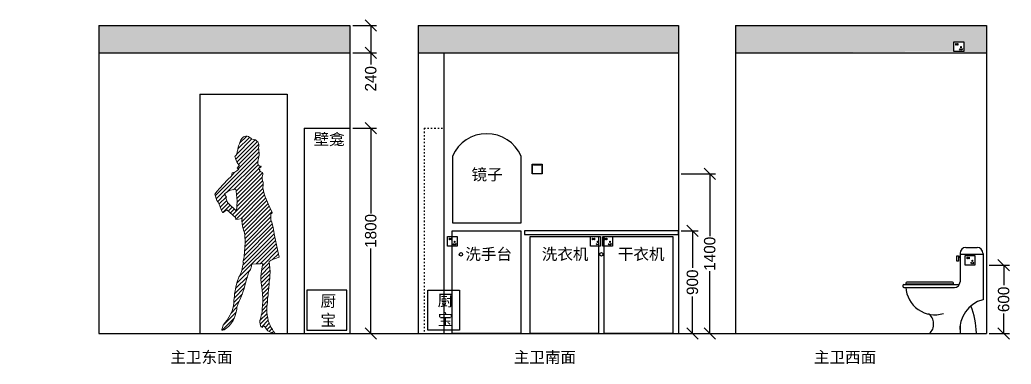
# Model space of a CAD drawing. Header units: millimetres. Extents: x -19825 to 39593, y -31971 to 32026.
# Drawn here: x 16548 to 25239, y -5628 to -2610 of the extents above; entities that cross this region are included whole.
import ezdxf

# ---------------------------------------------------------------- set-up
doc = ezdxf.new("R2010")
doc.units = ezdxf.units.MM
doc.linetypes.add('ACAD_ISO03W100', pattern=[30, 12, -18])
for name, color, linetype in [('blocks', 253, 'Continuous'), ('dim', 7, 'Continuous'), ('lighting', 6, 'Continuous'), ('strong current', 1, 'Continuous'), ('wall', 7, 'Continuous'), ('water supply', 7, 'Continuous')]:
    doc.layers.add(name, color=color, linetype=linetype)
doc.styles.get("Standard").update_dxf_attribs({"font": 'Heiti SC.ttf'})
doc.dimstyles.new('副本 ISO-25', dxfattribs={"dimscale": 40, "dimtxt": 2.5, "dimasz": 2.5, "dimexe": 1.25, "dimexo": 0.625, "dimgap": 0.63, "dimtad": 0, "dimdec": 0, "dimtxsty": 'Standard', "dimblk": 'OBLIQUE', "dimblk1": 'OBLIQUE', "dimblk2": 'OBLIQUE', "dimcen": 2.5, "dimadec": 0, "dimazin": 0, "dimtfac": 1, "dimtdec": 0, "dimtmove": 0, "dimatfit": 3, "dimfxl": 1, "dimarcsym": 0})

# ---------------------------------------------------------------- blocks, each defined once
blk = doc.blocks.new('A$C559E771F')
at = {"lineweight": 0, "ltscale": 3, "transparency": 33554559}
for p, q in [((184.0924555603415, 1527.595774493588), (354.8113977308385, 1698.314716664143)), ((190.8492848272435, 1569.70794281995), (327.1929188333452, 1706.05157682611)), ((195.357508463785, 1503.50548833789), (374.6662265267223, 1682.814206400712)), ((203.9324996736832, 1618.146496725559), (305.6645144547801, 1719.878511506598)), ((207.9259418612346, 1480.718582675879), (386.0534701268189, 1658.84611094126)), ((210.3056184144225, 1645.335053093062), (217.5206184147391, 1662.55205309295)), ((217.5206184147391, 1662.55205309295), (222.2336184144952, 1681.347053093108)), ((219.0393749445211, 1668.608711055713), (281.2141358342487, 1730.783471945382)), ((222.2336184144952, 1681.347053093108), (230.3936184146441, 1696.992053093068)), ((230.3936184146441, 1696.992053093068), (241.0646184142679, 1712.937053092959)), ((241.0646184142679, 1712.937053092959), (253.6166184144095, 1723.227053093113)), ((253.6166184144095, 1723.227053093113), (264.2846184144728, 1727.568053093186)), ((264.2846184144728, 1727.568053093186), (274.3286184147, 1730.343053093093)), ((274.3286184147, 1730.343053093093), (283.4276184143964, 1730.925053093029)), ((283.4276184143964, 1730.925053093029), (297.2336184144952, 1727.724053093028)), ((297.2336184144952, 1727.724053093028), (305.7026184140703, 1719.843053093267)), ((305.7026184140703, 1719.843053093267), (313.5476184142753, 1715.415053093078)), ((313.5476184142753, 1715.415053093078), (323.2736184142996, 1707.843053093325)), ((323.2736184142996, 1707.843053093325), (336.4526184145361, 1701.819053093059)), ((336.4526184145361, 1701.819053093059), (345.5486184144393, 1698.951053092984)), ((345.5486184144393, 1698.951053092984), (351.5096184145658, 1699.554053093219)), ((351.5096184145658, 1699.554053093219), (359.9816184141673, 1696.374053093052)), ((359.9816184141673, 1696.374053093052), (370.3346184142865, 1687.542053093057)), ((370.3346184142865, 1687.542053093057), (377.5496184141375, 1679.66705309329)), ((377.5496184141375, 1679.66705309329), (383.510618414497, 1669.290053092962)), ((383.510618414497, 1669.290053092962), (386.6456184145063, 1656.414053093205)), ((386.6456184145063, 1656.414053093205), (388.2116184146143, 1638.52805309309)), ((5.130209367489441, 1207.212172063504), (388.5435770270415, 1590.625539723027)), ((183.6176184141077, 1559.208053093083), (190.2086184141225, 1567.647053093038)), ((190.2086184141225, 1567.647053093038), (193.0316184142139, 1576.72805309316)), ((193.0316184142139, 1576.72805309316), (197.7446184144355, 1592.07305309319)), ((197.7446184144355, 1592.07305309319), (201.1976184141822, 1602.720053093246)), ((201.1976184141822, 1602.720053093246), (202.1396184144542, 1610.871053093025)), ((202.1396184144542, 1610.871053093025), (206.8496184144169, 1629.984053093096)), ((205.8488688590005, 1443.286170614185), (385.6308736917563, 1623.068175447086)), ((206.8496184144169, 1629.984053093096), (210.3056184144225, 1645.335053093062)), ((388.2116184146143, 1638.52805309309), (385.0736184143462, 1630.074053093063)), ((385.0736184143462, 1630.074053093063), (386.321618414484, 1614.384053093119)), ((388.8236184143462, 1564.818053093011), (385.9976184142288, 1546.326053093042)), ((386.321618414484, 1614.384053093119), (387.887618414592, 1599.324053092947)), ((387.887618414592, 1599.324053092947), (389.1416184143163, 1582.695053093222)), ((389.1416184143163, 1582.695053093222), (388.8236184143462, 1564.818053093011)), ((14.25121694803238, 1180.977840584732), (387.1517919108737, 1553.878415547369)), ((110.7890523015521, 1242.160336878791), (379.9074130982626, 1511.278697675705)), ((165.2174243747722, 1261.233369892725), (382.3454937289934, 1478.361439246975)), ((177.6536184144205, 1554.846053092944), (183.6176184141077, 1559.208053093083)), ((184.5536184143275, 1525.644053093012), (177.6536184144205, 1554.846053092944)), ((193.9616184146143, 1505.838053092972), (184.5536184143275, 1525.644053093012)), ((203.3726184144616, 1490.112053092889), (193.9616184146143, 1505.838053092972)), ((208.7066184147261, 1479.108053093165), (203.3726184144616, 1490.112053092889)), ((217.779996312689, 1475.897465489368), (208.7066184147261, 1479.108053093165)), ((379.7156184143387, 1508.406053093291), (378.4586184141226, 1492.728053092869)), ((378.4586184141226, 1492.728053092869), (381.2816184144467, 1479.540053092962)), ((380.6576184146106, 1522.515053093055), (379.7156184143387, 1508.406053093291)), ((385.9976184142288, 1546.326053093042), (380.6576184146106, 1522.515053093055)), ((381.2816184144467, 1479.540053092962), (390.3776184143499, 1469.463053092855)), ((147.815618414199, 1379.031053093116), (152.8406184143387, 1407.549053093156)), ((149.1464353408664, 1386.583737096225), (175.9284541357774, 1413.36575589102)), ((152.8406184143387, 1407.549053093156), (176.0606184140779, 1413.399053092958)), ((176.0606184140779, 1413.399053092958), (193.6346184147987, 1426.173053092992)), ((187.6739207764622, 1248.33452723507), (384.4759322793689, 1445.136538737977)), ((190.7984646602999, 1216.103732059797), (398.842597764451, 1424.147865163773)), ((193.6346184147987, 1426.173053092992), (211.2086184143554, 1439.577053093031)), ((193.9230085443705, 1183.872936884436), (419.4650915216189, 1409.415019861626)), ((196.1486184145324, 1449.99905309311), (217.779996312689, 1475.897465489368)), ((211.2086184143554, 1439.577053093031), (196.1486184145324, 1449.99905309311)), ((394.4516184143721, 1453.131053093151), (382.8446184145287, 1449.111053093074)), ((382.8446184145287, 1449.111053093074), (385.0376184144989, 1443.768053093255)), ((385.0376184144989, 1443.768053093255), (389.1146184145474, 1439.670053093141)), ((389.1146184145474, 1439.670053093141), (394.4486184141133, 1433.685053092922)), ((390.3776184143499, 1469.463053092855), (399.7886184141972, 1465.653053092916)), ((391.420715442393, 1452.081321900972), (405.9709568419493, 1466.631563300616)), ((394.4486184141133, 1433.685053092922), (394.1336184146348, 1428.354053093033)), ((394.1336184146348, 1428.354053093033), (405.4286184143274, 1418.265053093171)), ((404.1806184144226, 1458.417053092999), (394.4516184143721, 1453.131053093151)), ((399.7886184141972, 1465.653053092916), (403.8686184142716, 1467.516053093335)), ((403.8686184142716, 1467.516053093335), (407.6336184146347, 1465.932053093013)), ((407.6336184146347, 1465.932053093013), (404.1806184144226, 1458.417053092999)), ((405.4286184143274, 1418.265053093171), (418.2926184141543, 1410.678053093113)), ((420.7976184142752, 1394.040053093078), (417.6596184140071, 1373.667053092998)), ((418.2926184141543, 1410.678053093113), (422.6816184141206, 1405.950053092994)), ((422.6816184141206, 1405.950053092994), (420.7976184142752, 1394.040053093078)), ((43.31061841454356, 1272.261053092981), (113.6066184146329, 1348.455053093232)), ((113.6066184146329, 1348.455053093232), (147.815618414199, 1379.031053093116)), ((192.5349333120975, 1076.41884447413), (424.8110756631938, 1308.694986825227)), ((194.0812220005318, 1113.320472221647), (419.637615454616, 1338.876865675789)), ((195.6275106885005, 1150.222099969163), (417.6077460669912, 1372.202335347596)), ((417.6596184140071, 1373.667053092998), (417.0266184145584, 1355.793053093104)), ((417.0266184145584, 1355.793053093104), (418.9046184141188, 1340.730053092848)), ((418.9046184141188, 1340.730053092848), (425.4926184145733, 1324.074053093063)), ((425.4926184145733, 1324.074053093063), (424.5476184142752, 1302.750053092983)), ((-0.0003815856762230001, 1221.969053093082), (21.02661841455847, 1248.528053093265)), ((19.44261841429397, 1166.046053093189), (-0.0003815856762230001, 1221.969053093082)), ((21.02661841455847, 1248.528053093265), (43.31061841454356, 1272.261053092981)), ((26.49973135604523, 1157.871015933342), (90.23255999572572, 1221.60384457311)), ((85.00761841447093, 1224.249053093285), (113.9006184143945, 1244.322053093143)), ((90.99261841457336, 1221.219053092966), (85.00761841447093, 1224.249053093285)), ((91.61961841443554, 1209.93005309315), (90.99261841457336, 1221.219053092966)), ((113.9006184143945, 1244.322053093143), (138.6926184147596, 1255.809053093166)), ((138.6926184147596, 1255.809053093166), (184.961618413683, 1265.271053093165)), ((175.3956495791208, 1023.924221681984), (423.2185422508045, 1271.747114353668)), ((184.961618413683, 1265.271053093165), (187.6406184141524, 1248.678053093114)), ((187.6406184141524, 1248.678053093114), (196.0976184145546, 1161.441053093149)), ((188.2728320537135, 1001.446065096912), (429.2021015575155, 1242.37533460086)), ((424.5476184142752, 1302.750053092983), (422.3486184142528, 1276.728053093218)), ((422.3486184142528, 1276.728053093218), (426.7346184141933, 1251.61505309309)), ((426.7346184141933, 1251.61505309309), (433.9466184144837, 1224.60905309327)), ((433.9466184144837, 1224.60905309327), (443.6696184147148, 1199.469053093315)), ((31.67661841423251, 1151.874053092819), (19.44261841429397, 1166.046053093189)), ((37.94961841404439, 1133.025053092773), (31.67661841423251, 1151.874053092819)), ((37.71477148728446, 1133.730717005266), (103.3562032077461, 1199.372148725699)), ((58.02561841439455, 1087.764053093065), (37.94961841404439, 1133.025053092773)), ((48.52421001391485, 1109.184816472523), (105.9038438852876, 1166.564450343867)), ((59.21602899068965, 1084.521296390158), (118.7709700595587, 1144.076237459085)), ((103.5386184141971, 1199.208053093141), (91.61961841443554, 1209.93005309315)), ((96.63561841426416, 1188.891053092928), (103.5386184141971, 1199.208053093141)), ((112.9436184139922, 1149.606053093128), (96.63561841426416, 1188.891053092928)), ((192.440618414199, 1074.168053092813), (112.9436184139922, 1149.606053093128)), ((196.0976184145546, 1161.441053093149), (192.440618414199, 1074.168053092813)), ((228.4931646271143, 1006.311058611172), (437.5288537119049, 1215.346747695963)), ((239.6501594176516, 982.1127143423073), (447.5831383136098, 1190.04569323812)), ((243.5688819531351, 950.6760978185338), (457.9576656008139, 1165.064881466213)), ((250.1369646885432, 921.8888414945686), (468.3842203745152, 1140.136097180657)), ((443.6696184147148, 1199.469053093315), (463.1156184142455, 1152.64505309306)), ((463.1156184142455, 1152.64505309306), (483.5006184144877, 1104.246053093025)), ((68.06061841454357, 1060.428053092939), (58.02561841439455, 1087.764053093065)), ((74.96061841445044, 1061.337053093273), (68.06061841454357, 1060.428053092939)), ((70.84492716705427, 1060.794855507032), (136.9117606442887, 1126.861688984209)), ((106.6556184142828, 1085.652053092926), (74.96061841445044, 1061.337053093273)), ((183.2066184142604, 1016.910053092957), (106.6556184142828, 1085.652053092926)), ((119.5122988261282, 1074.106888106733), (155.052551228553, 1109.647140509245)), ((138.1400824105367, 1057.379332631797), (173.1933418130502, 1092.432592034369)), ((156.767865994945, 1040.65177715689), (191.3341323975473, 1075.218043559434)), ((257.2169384758455, 893.6134762224973), (478.8622179718221, 1115.25875571859)), ((263.6128627480939, 864.6540614354891), (490.0583946849217, 1091.099593372433)), ((265.4342773023527, 831.1201369303453), (501.8250221060589, 1067.51088173408)), ((483.5006184144877, 1104.246053093025), (505.14261841448, 1060.860053093201)), ((493.2176184142008, 1048.053053093114), (492.3441302743738, 996.0305330855772)), ((498.239618414547, 1052.109053093154), (493.2176184142008, 1048.053053093114)), ((503.5316184142137, 1059.12605309303), (498.239618414547, 1052.109053093154)), ((505.14261841448, 1060.860053093201), (503.5316184142137, 1059.12605309303)), ((184.4576184144243, 1001.223053093156), (183.2066184142604, 1016.910053092957)), ((209.2466184145305, 1002.672053093003), (184.4576184144243, 1001.223053093156)), ((239.9966184142977, 1008.486053093132), (209.2466184145305, 1002.672053093003)), ((239.3666184144095, 989.3580530929903), (239.9966184142977, 1008.486053093132)), ((240.2996184146032, 965.5170530930336), (239.3666184144095, 989.3580530929903)), ((245.0036184140481, 944.1630530932744), (240.2996184146032, 965.5170530930336)), ((261.2643257293385, 720.8841681794728), (503.071969273733, 962.6918117238383)), ((264.7287363568321, 759.7039178662817), (495.0816964525729, 990.0568779620517)), ((266.3563026285264, 796.6868231971747), (492.7991402717307, 1023.129660840495)), ((492.3441302743738, 996.0305330855772), (496.9706184142269, 985.9350530930968)), ((496.9706184142269, 985.9350530930968), (511.3976184143685, 930.9750530931343)), ((253.469618414063, 907.4280530931136), (245.0036184140481, 944.1630530932744)), ((246.9257900058292, 600.4796152780183), (521.7462692798581, 875.3000945519886)), ((249.084864096716, 637.9940284279293), (516.2046143561602, 905.1137786875481)), ((260.3696184142027, 881.9910530931376), (253.469618414063, 907.4280530931136)), ((257.8975034598261, 682.1620068505581), (510.4230793751776, 934.6875827659967)), ((264.1286184145138, 861.8970530929217), (260.3696184142027, 881.9910530931376)), ((511.3976184143685, 930.9750530931343), (524.8766184141858, 858.4590530931889)), ((213.2107195577118, 496.0538667110377), (533.5037083150819, 816.3468554685242)), ((237.5211987574585, 555.7196849702741), (527.4923174693249, 845.690803682315)), ((266.6306184143759, 802.9200530932575), (264.1286184145138, 861.8970530929217)), ((264.4226184142754, 752.7480530932953), (266.6306184143759, 802.9200530932575)), ((363.354704861762, 610.8425129559764), (539.515099160606, 787.0029072548205)), ((524.8766184141858, 858.4590530931889), (549.6297523607498, 737.6293317667149)), ((257.192618414294, 674.0550530928592), (261.2816184146796, 721.0830530930832)), ((261.2816184146796, 721.0830530930832), (264.4226184142754, 752.7480530932953)), ((399.1120577552356, 611.2445267898148), (545.526490006363, 757.6589590410292)), ((418.0212825713677, 594.7984125467773), (551.7109512372408, 728.4880812127667)), ((504.8173560695722, 646.2391469858121), (558.2675850975792, 699.6893760137607)), ((549.6297523607498, 737.6293317667149), (559.3616184145211, 694.8840530929447)), ((244.6256184149533, 588.8010530930187), (251.5376184140332, 623.8950530928852)), ((246.2036184144672, 625.1790530930448), (257.192618414294, 674.0550530928592)), ((251.5376184140332, 623.8950530928852), (246.2036184144672, 625.1790530930448)), ((325.8956184142735, 608.4870530931221), (324.0086184141692, 590.9340530932241)), ((361.9796184143051, 610.8270530929148), (325.8956184142735, 608.4870530931221)), ((401.2046184143981, 611.2680530932557), (361.9796184143051, 610.8270530929148)), ((422.8556184140033, 614.9250530930294), (401.2046184143981, 611.2680530932557)), ((410.6761887264438, 552.0979796427127), (479.1606537359767, 620.5824446522163)), ((418.7696184143423, 598.3200530932228), (422.8556184140033, 614.9250530930294)), ((495.3416184140368, 642.1830530928855), (477.7676184142473, 630.3480530930974)), ((477.7676184142473, 630.3480530930974), (481.8416184145026, 601.7880530928668)), ((525.7796184141189, 655.2120530930404), (495.3416184140368, 642.1830530928855)), ((565.9436184144579, 668.820053093048), (525.7796184141189, 655.2120530930404)), ((559.3616184145211, 694.8840530929447), (565.9436184144579, 668.820053093048)), ((561.1189516747836, 667.1854035315046), (565.3004556051455, 671.366907462012)), ((193.8714898191392, 441.3592979133826), (314.4081828717608, 561.8959909658586)), ((220.4516184143722, 512.7000530931691), (231.1256184149534, 534.2910530931257)), ((231.1256184149534, 534.2910530931257), (237.0896184141748, 553.7100530932948)), ((237.0896184141748, 553.7100530932948), (244.6256184149533, 588.8010530930187)), ((299.8406184143387, 541.1790530932194), (290.4236184144393, 511.7400530930901)), ((314.2766184140928, 561.4980530931789), (299.8406184143387, 541.1790530932194)), ((324.0086184141692, 590.9340530932241), (314.2766184140928, 561.4980530931789)), ((405.8847423461266, 476.5958551435324), (485.3255780939942, 556.0366908915457)), ((405.890618414618, 502.095053093013), (408.0896184144077, 525.9210530930723)), ((406.8933731089344, 512.9598249656847), (483.3487445625942, 589.4151964194316)), ((408.0896184144077, 525.9210530930723), (412.1786184143274, 567.3030530931718)), ((412.1786184143274, 567.3030530931718), (418.7696184143423, 598.3200530932228)), ((481.8416184145026, 601.7880530928668), (484.9766184145117, 576.0510530929605)), ((485.5946184145287, 540.6060530931863), (484.0196184145751, 508.9350530932134)), ((484.9766184145117, 576.0510530929605), (485.5946184145287, 540.6060530931863)), ((175.303330323426, 352.0804602988355), (271.8503235005774, 448.627453476045)), ((183.0387238524854, 395.1711928872683), (286.5938212606124, 498.7262902953951)), ((185.6036184141412, 407.4810530931281), (194.3966184144374, 443.5110530930978)), ((194.3966184144374, 443.5110530930978), (200.9876184146851, 462.609053093096)), ((200.9876184146851, 462.609053093096), (209.1506184143946, 486.7200530930132)), ((209.1506184143946, 486.7200530930132), (220.4516184143722, 512.7000530931691)), ((270.3296184143983, 443.4600530931201), (258.3956184140407, 395.5290530930796)), ((290.4236184144393, 511.7400530930901), (270.3296184143983, 443.4600530931201)), ((405.8846184143328, 476.0580530928855), (405.890618414618, 502.095053093013)), ((408.701618414372, 444.6840530929911), (405.8846184143328, 476.0580530928855)), ((413.7146184144077, 404.5110530928647), (408.701618414372, 444.6840530929911)), ((408.7711410829797, 444.1269148209831), (484.5659878330771, 519.9217615711677)), ((412.6935133817605, 412.6939480605651), (481.9805396799928, 481.9809743587975)), ((417.1244813255033, 381.7695769452257), (477.0744583893102, 441.7195540089742)), ((476.7896184148266, 435.5760530932164), (473.6456184145063, 400.7760530931117)), ((477.7346184144262, 455.9580530931416), (476.7896184148266, 435.5760530932164)), ((482.1326184140052, 482.913053093216), (477.7346184144262, 455.9580530931416)), ((484.0196184145751, 508.9350530932134), (482.1326184140052, 482.913053093216)), ((167.6484816228039, 273.7149334796704), (243.5897008692846, 349.6561527259764)), ((172.6551191976759, 314.0769101140032), (259.8173269825056, 401.2391178988035)), ((174.6086184140295, 347.6280530928925), (179.0096184143331, 375.8340530928981)), ((179.0096184143331, 375.8340530928981), (185.6036184141412, 407.4810530931281)), ((245.2136184142437, 353.2470530929568), (227.94561841432, 315.0630530931812)), ((258.3956184140407, 395.5290530930796), (245.2136184142437, 353.2470530929568)), ((417.4796184147708, 379.4010530930536), (413.7146184144077, 404.5110530928647)), ((420.6086184144951, 345.8280530929042), (417.4796184147708, 379.4010530930536)), ((420.2616063398306, 349.5513629000634), (473.8600772216448, 403.1498337817611)), ((421.1769377263262, 315.1113552271854), (469.977818025276, 363.9122355261352)), ((469.5596184143797, 359.7090530930145), (467.9876184146851, 333.0570530930127)), ((473.6456184145063, 400.7760530931117), (469.5596184143797, 359.7090530930145)), ((161.4116184148006, 231.3270530929149), (167.0666184143629, 263.2890530931472)), ((161.582658813335, 232.2937716109154), (214.1079502461944, 284.8190630437457)), ((167.0666184143629, 263.2890530931472), (168.6416184143163, 291.5100530931668)), ((168.6416184143163, 291.5100530931668), (174.605618414469, 325.0440530930937)), ((174.605618414469, 325.0440530930937), (174.6086184140295, 347.6280530928925)), ((211.6226184144616, 279.3870530932036), (203.7746184142307, 254.0190530928958)), ((227.94561841432, 315.0630530931812), (211.6226184144616, 279.3870530932036)), ((418.4651372903027, 241.6888766725315), (462.986600141041, 286.210339523328)), ((419.02161841467, 247.0350530932484), (423.1076184143311, 280.8900530931714)), ((421.2296184147708, 312.2640530932986), (420.6086184144951, 345.8280530929042)), ((423.1076184143311, 280.8900530931714), (421.2296184147708, 312.2640530932986)), ((423.062625722494, 281.6417041640378), (466.6476856947411, 325.226764136256)), ((462.6416184143163, 274.1130530928785), (458.5556184146553, 233.9880530931115)), ((463.5896184146404, 307.3560530931863), (462.6416184143163, 274.1130530928785)), ((467.9876184146851, 333.0570530930127), (463.5896184146404, 307.3560530931863)), ((79.9035251501482, 79.90395982892369), (189.1197342174127, 189.1201688962173)), ((134.7296184143051, 163.3890530931821), (152.6216184145305, 200.3160530933237)), ((141.0238605183549, 176.3796342564746), (195.4201031879055, 230.7758769260836)), ((152.6216184145305, 200.3160530933237), (161.4116184148006, 231.3270530929149)), ((189.0176184142474, 188.5380530930415), (177.3986184145324, 148.7580530929554)), ((193.4156184145249, 213.6090530932706), (189.0176184142474, 188.5380530930415)), ((195.6116184142884, 232.4160530930094), (193.4156184145249, 213.6090530932706)), ((203.7746184142307, 254.0190530928958), (195.6116184142884, 232.4160530930094)), ((396.9934144462459, 114.1511366505001), (459.1046293999534, 176.2623516042658)), ((408.6423368104734, 161.1553980738681), (457.1684070886113, 209.6814683520642)), ((409.5956184142269, 167.4150530930783), (416.1866184142417, 191.5320530932222)), ((415.5626184144057, 213.8040530929284), (419.02161841467, 247.0350530932484)), ((416.1866184142417, 191.5320530932222), (415.5626184144057, 213.8040530929284)), ((415.8453216566701, 203.7137219796132), (459.9655730638183, 247.8339733868488)), ((458.5556184146553, 233.9880530931115), (456.980618414469, 206.3910530931025)), ((456.980618414469, 206.3910530931025), (457.9196184142491, 183.4920530930685)), ((457.9196184142491, 183.4920530930685), (461.3666184141766, 162.4620530929242)), ((65.71631042612715, 30.36140604584943), (172.4202177487313, 137.0653133682499)), ((75.72561841434798, 73.96805309309275), (92.23761841421944, 97.42805309293907)), ((92.23761841421944, 97.42805309293907), (108.3626184142195, 118.0380530929833)), ((108.3626184142195, 118.0380530929833), (124.3736184146255, 143.6790530931611)), ((124.3736184146255, 143.6790530931611), (134.7296184143051, 163.3890530931821)), ((163.2716184144374, 115.5780530930788), (142.2476184144616, 84.31205309290091)), ((177.3986184145324, 148.7580530929554), (163.2716184144374, 115.5780530930788)), ((396.0896184144077, 100.3560530930699), (397.0346184144728, 114.780053093069)), ((398.5976184140891, 86.22905309314956), (396.0896184144077, 100.3560530930699)), ((397.0346184144728, 114.780053093069), (399.5456184144132, 124.1790530930447)), ((399.4800235896837, 81.28240673456457), (463.6212681510951, 145.4236512958887)), ((399.5456184144132, 124.1790530930447), (402.6836184146814, 124.4760530931235)), ((402.6836184146814, 124.4760530931235), (405.8246184142772, 142.6530530930322)), ((405.8246184142772, 142.6530530930322), (409.5956184142269, 167.4150530930783)), ((410.9981465633026, 57.44519064878114), (470.019380643731, 116.4664247293549)), ((444.128082566196, 55.21978759259218), (479.0334055686834, 90.12511059507959)), ((461.3666184141766, 162.4620530929242), (464.813618414104, 136.4130530930997)), ((464.813618414104, 136.4130530930997), (470.1416184138507, 115.9980530931789)), ((470.1416184138507, 115.9980530931789), (478.298618414439, 92.1240530931682)), ((478.298618414439, 92.1240530931682), (482.6876184139401, 80.18405309328227)), ((61.28361841430886, 36.71105309287667), (67.24761841446161, 54.56405309317052)), ((63.16461841436103, 31.37105309296749), (61.28361841430886, 36.71105309287667)), ((70.38261841400526, 28.51505309311324), (63.16461841436103, 31.37105309296749)), ((67.24761841446161, 54.56405309317052), (75.72561841434798, 73.96805309309275)), ((83.55861841421574, 32.52605309311184), (70.38261841400526, 28.51505309311324)), ((105.2126184145454, 50.93105309313978), (83.55861841421574, 32.52605309311184)), ((123.7286184143741, 65.26805309296469), (105.2126184145454, 50.93105309313978)), ((142.2476184144616, 84.31205309290091), (123.7286184143741, 65.26805309296469)), ((403.3016184146982, 59.859053093096), (398.5976184140891, 86.22905309314956)), ((420.5576184145175, 54.44705309314304), (403.3016184146982, 59.859053093096)), ((420.8696184142026, 59.77805309320681), (420.5576184145175, 54.44705309314304)), ((424.3226184146478, 65.09405309296562), (420.8696184142026, 59.77805309320681)), ((429.3416184145026, 66.3240530930634), (424.3226184146478, 65.09405309296562)), ((434.6786184143273, 65.35805309299029), (429.3416184145026, 66.3240530930634)), ((439.3826184147036, 60.31805309318588), (434.6786184143273, 65.35805309299029)), ((444.0896184144077, 55.27505309312255), (439.3826184147036, 60.31805309318588)), ((455.6966184140183, 38.59805309280637), (444.0896184144077, 55.27505309312255)), ((467.3036184143273, 25.36805309323245), (455.6966184140183, 38.59805309280637)), ((459.0450482782907, 34.78141424525529), (488.9248504559508, 64.66121642274084)), ((478.910618414171, 17.16005309324828), (467.3036184143273, 25.36805309323245)), ((477.6619991359767, 18.04302604359691), (501.7590944950932, 42.1401214026555)), ((496.1636184144297, 10.49105309313745), (478.910618414171, 17.16005309324828)), ((482.6876184139401, 80.18405309328227), (492.4106184144037, 55.9860530932492)), ((492.4106184144037, 55.9860530932492), (493.664618414361, 56.29205309317332)), ((493.664618414361, 56.29205309317332), (505.8956184145062, 34.9080530932697)), ((519.0716184144839, 0.0330530932114925), (496.1636184144297, 10.49105309313745)), ((502.5498923577832, 7.575580206001178), (514.4299723680593, 19.45566021610284)), ((505.8956184145062, 34.9080530932697), (515.6216184142976, 17.29805309316725)), ((515.6216184142976, 17.29805309316725), (528.4856184145901, 3.435053093038731)), ((525.6596184142401, 5.30931574758e-05), (519.0716184144839, 0.0330530932114925)), ((528.4856184145901, 3.435053093038731), (525.6596184142401, 5.30931574758e-05))]:
    blk.add_line(p, q, dxfattribs=at)
blk = doc.blocks.new('socket-5')
at = {"layer": 'strong current'}
blk.add_lwpolyline([(-43, 85.40000000000146, -0.4142135623730951), (-42.40000000000146, 86), (42.40000000000146, 86, -0.4142135623730951), (43, 85.40000000000146), (43, 0.5999999999985448, -0.4142135623730951), (42.40000000000146, 0), (-42.40000000000146, 0, -0.4142135623730951), (-43, 0.5999999999985448)], format="xyb", close=True, dxfattribs=at)
for points in [[(-26, 70), (-23, 70), (-23, 56), (-26, 56)], [(-11, 70), (-8, 70), (-8, 56), (-11, 56)], [(6.786895873545291, 22.11774245348715), (9.21310412645471, 23.88225754651285), (16.21310412645471, 13.88225754651285), (13.78689587354529, 12.11774245348715)], [(18, 44), (21, 44), (21, 32), (18, 32)], [(29.81106401634315, 23.9145661412731), (32.18893598365685, 22.0854338587269), (25.18893598365685, 12.0854338587269), (22.81106401634315, 13.9145661412731)]]:
    blk.add_lwpolyline(points, close=True, dxfattribs=at)
blk = doc.blocks.new('switch - 1 gang')
at = {"transparency": 33554687}
blk.add_lwpolyline([(-43, 85.40000000000146, -0.4142135623730951), (-42.40000000000146, 86), (42.40000000000146, 86, -0.4142135623730951), (43, 85.40000000000146), (43, 0.5999999999985448, -0.4142135623730951), (42.40000000000146, 0), (-42.40000000000146, 0, -0.4142135623730951), (-43, 0.5999999999985448)], format="xyb", close=True, dxfattribs=at)
for points in [[(-41.44608262645488, 84.47344527245514), (41.01769534288906, 84.47344527245514), (41.01769534288906, 1.612720733352035), (-41.44608262645488, 1.612720733352035)], [(-32.98796323406714, 78.92850674456349), (32.55957595050131, 78.92850674456349), (32.55957595050131, 75.77346310053326), (-32.98796323406714, 75.77346310053326)]]:
    blk.add_lwpolyline(points, close=True, dxfattribs=at)
blk = doc.blocks.new('_Oblique')
at = {"color": 0, "linetype": 'ByBlock', "lineweight": -2}
blk.add_line((-0.5, -0.5), (0.5, 0.5), dxfattribs=at)
blk = doc.blocks.new('*D380')
at = {"layer": 'dim', "color": 0, "lineweight": -2, "transparency": 16777216}
for p, q in [((25046.39577333957, -4759.999999999995), (25223.48074541503, -4759.999999999995)), ((25173.48074541503, -4759.999999999995), (25173.48074541503, -4935.667410161085)), ((25173.48074541503, -5359.999999999995), (25173.48074541503, -5184.332589838904)), ((25046.39577333957, -5359.999999999995), (25223.48074541503, -5359.999999999995))]:
    blk.add_line(p, q, dxfattribs=at)
at = {"layer": 'dim', "color": 0, "lineweight": -2, "transparency": 16777216, "xscale": 100, "yscale": 100, "zscale": 100}
for p, rotation in [((25173.48074541503, -4759.999999999995), 90), ((25173.48074541503, -5359.999999999995), 270)]:
    blk.add_blockref('_Oblique', p, dxfattribs=dict(at, rotation=rotation))
at = {"layer": 'dim', "color": 0, "transparency": 16777216, "insert": (25173.48074541503, -5059.999999999991), "char_height": 100, "attachment_point": 5, "rotation": 90}
blk.add_mtext('600', dxfattribs=at)
blk = doc.blocks.new('*D381')
at = {"layer": 'dim', "color": 0, "lineweight": -2, "transparency": 16777216}
for p, q in [((19466.39577333957, -3559.999999999996), (19674.25791994459, -3559.999999999996)), ((19624.25791994459, -3559.999999999996), (19624.25791994459, -4305.927633209416)), ((19624.25791994459, -5360.000000000001), (19624.25791994459, -4614.07236679058)), ((19466.39577333957, -5360.000000000001), (19674.25791994459, -5360.000000000001))]:
    blk.add_line(p, q, dxfattribs=at)
at = {"layer": 'dim', "color": 0, "lineweight": -2, "transparency": 16777216, "xscale": 100, "yscale": 100, "zscale": 100}
for p, rotation in [((19624.25791994459, -3559.999999999996), 90), ((19624.25791994459, -5360.000000000001), 270)]:
    blk.add_blockref('_Oblique', p, dxfattribs=dict(at, rotation=rotation))
at = {"layer": 'dim', "color": 0, "transparency": 16777216, "insert": (19624.25791994459, -4459.999999999995), "char_height": 100, "attachment_point": 5, "rotation": 90}
blk.add_mtext('1800', dxfattribs=at)
blk = doc.blocks.new('*D382')
at = {"layer": 'dim', "color": 0, "lineweight": -2, "transparency": 16777216}
for p, q in [((22346.39577333957, -4459.999999999995), (22494.49821416516, -4459.999999999995)), ((22444.49821416516, -4459.999999999995), (22444.49821416516, -4784.4282527881)), ((22444.49821416516, -5359.999999999995), (22444.49821416516, -5035.571747211891)), ((22346.39577333957, -5359.999999999995), (22494.49821416516, -5359.999999999995))]:
    blk.add_line(p, q, dxfattribs=at)
at = {"layer": 'dim', "color": 0, "lineweight": -2, "transparency": 16777216, "xscale": 100, "yscale": 100, "zscale": 100}
for p, rotation in [((22444.49821416516, -4459.999999999995), 90), ((22444.49821416516, -5359.999999999995), 270)]:
    blk.add_blockref('_Oblique', p, dxfattribs=dict(at, rotation=rotation))
at = {"layer": 'dim', "color": 0, "transparency": 16777216, "insert": (22444.49821416516, -4909.999999999993), "char_height": 100, "attachment_point": 5, "rotation": 90}
blk.add_mtext('900', dxfattribs=at)
blk = doc.blocks.new('*D383')
at = {"layer": 'dim', "color": 0, "lineweight": -2, "transparency": 16777216}
for p, q in [((22346.39577333957, -3960.000000000003), (22646.36898496631, -3960.000000000003)), ((22596.36898496631, -3960.000000000003), (22596.36898496631, -4505.927633209424)), ((22596.36898496631, -5360.00000000001), (22596.36898496631, -4814.072366790589)), ((22346.39577333957, -5360.000000000009), (22646.36898496631, -5360.00000000001))]:
    blk.add_line(p, q, dxfattribs=at)
at = {"layer": 'dim', "color": 0, "lineweight": -2, "transparency": 16777216, "xscale": 100, "yscale": 100, "zscale": 100}
for p, rotation in [((22596.36898496631, -3960.000000000003), 90), ((22596.36898496631, -5360.00000000001), 270)]:
    blk.add_blockref('_Oblique', p, dxfattribs=dict(at, rotation=rotation))
at = {"layer": 'dim', "color": 0, "transparency": 16777216, "insert": (22596.36898496631, -4660.000000000003), "char_height": 100, "attachment_point": 5, "rotation": 90}
blk.add_mtext('1400', dxfattribs=at)
blk = doc.blocks.new('A$C32676E59')
for p, q in [((0.5028629629605348, 0.7044220364768989), (0.5028629629605348, 0.4544220364768989)), ((0.5039759746759955, 0.6961605592659907), (0.7015771651404066, 0.6961605592659907)), ((0.5528629629607167, 0.7544220364798093), (0.6528629629610805, 0.7544220364798093)), ((0.7065358557092623, 0.7009374108165503), (0.7065358557092623, 0.2953541923052398)), ((0.5028629629605348, 0.6779782668672851), (0.5028629629605348, 0.6675875487489975)), ((-4.815501597477123e-08, 0.4215524993342115), (-4.815501597477123e-08, 0.4144220364760258)), ((0.00999995184429281, 0.4315524993362487), (0.4973262542353041, 0.4315524993362487)), ((0.00999995184429281, 0.4044220364812645), (0.4528629629612624, 0.4044220364812645)), ((0.1028629629608986, 0.4345226870791521), (0.1028629629608986, 0.4315524993362487)), ((0.3028629629607167, 0.4345226870791521), (0.3028629629607167, 0.4315524993362487)), ((0.2313845814815068, 0.000931219728954602), (0.6493966833750164, 0.000931219728954602)), ((0.5028629629605348, 0.067669395422854), (0.5028629629605348, 0.004422036479809321)), ((0.5028629629605348, 0.067669395422854), (0.5028629629605348, 0.004422036479809321))]:
    blk.add_line(p, q)
for points in [[(0.4883763280167841, 0.6364183230107301), (0.4753774319142394, 0.6364183230107301), (0.4753774319142394, 0.680575946396857), (0.4883763280167841, 0.680575946396857)], [(0.5039759746759955, 0.6675875487489975), (0.4909770785725414, 0.6675875487489975), (0.4909770785725414, 0.6779782668672851), (0.5039759746759955, 0.6779782668672851)]]:
    blk.add_lwpolyline(points, close=True)
blk.add_lwpolyline([(0.442342314675443, 0.4345226870791521), (0.03028240773346624, 0.4345226870791521), (0.03028240773346624, 0.4445338981531677, -0.414213562373095), (0.04028240773368452, 0.454533898155205), (0.4323423146752248, 0.454533898155205, -0.414213562373095), (0.442342314675443, 0.4445338981531677)], format="xyb", close=True)
for centre, radius, start, end in [((0.5528629629607167, 0.7044220364768989), 0.05, 90, 180), ((0.6528629629610805, 0.7044220364768989), 0.05, 0, 90), ((0.4528629629612624, 0.4544220364768989), 0.05, 270, 0), ((0.00999995184429281, 0.4215524993342115), 0.01, 90, 180), ((0.00999995184429281, 0.4144220364760258), 0.01, 180, 270), ((0.2822055706055835, 0.42046474624658), 0.2552000479195355, 183.26354798919, 287.0569761293065), ((0.7677985941691077, 0.03766027047822718), 0.2666297737760869, 104.0957051562269, 186.0818448894337), ((0.1601009083433382, 0.08379025465546874), 0.1113604689895754, 311.1992497836563, 54.43873013921549), ((-0.09188469093987806, -0.02618922113470035), 0.7396439434718574, 2.371947960221962, 21.30695337959914)]:
    blk.add_arc(centre, radius, start, end)
blk = doc.blocks.new('*D411')
at = {"layer": 'wall', "color": 0, "lineweight": -2, "transparency": 16777216}
for p, q in [((19466.39577333957, -2660.000000000003), (19674.25791994459, -2660.000000000003)), ((19624.25791994459, -2660.000000000003), (19624.25791994459, -2900)), ((19466.39577333957, -2900), (19674.25791994459, -2900)), ((19624.25791994459, -2900), (19624.25791994459, -3000))]:
    blk.add_line(p, q, dxfattribs=at)
at = {"layer": 'wall', "color": 0, "lineweight": -2, "transparency": 16777216, "xscale": 100, "yscale": 100, "zscale": 100}
for p, rotation in [((19624.25791994459, -2660.000000000003), 90), ((19624.25791994459, -2900), 270)]:
    blk.add_blockref('_Oblique', p, dxfattribs=dict(at, rotation=rotation))
at = {"layer": 'wall', "color": 0, "transparency": 16777216, "insert": (19624.25791994459, -3126.810904584879), "char_height": 100, "attachment_point": 5, "rotation": 90}
blk.add_mtext('240', dxfattribs=at)

msp = doc.modelspace()

# ---------------------------------------------------------------- hatches: boundary and pattern name
at = {"layer": 'wall', "transparency": 33554559}
h = msp.add_hatch(dxfattribs=at)
h.set_pattern_fill('AR-HBONE', color=256)
h.set_pattern_definition([(45, (0, 0), (1.4210854715202e-14, 143.6840979371065), [304.8, -101.6]), (135, (71.842, 71.842), (1.4210854715202e-14, 143.6840979371065), [304.8, -101.6])])
h.paths.add_polyline_path([(11867.83232640558, -2660.000000000001), (10147.83232640558, -2660.000000000001), (10147.83232640558, -2899.999999999995), (11867.83232640558, -2899.999999999997)])
h.paths.add_polyline_path([(13787.83232640558, -2660.000000000001), (12067.83232640558, -2660.000000000001), (12067.83232640558, -2899.999999999997), (13787.83232640558, -2899.999999999997)])
h.paths.add_polyline_path([(15307.83232640558, -2660.000000000001), (13987.83232640558, -2660.000000000001), (13987.83232640558, -2899.999999999998), (15307.83232640558, -2899.999999999998)])
h.paths.add_polyline_path([(19441.39577333957, -2659.999999999995), (17241.39577333957, -2659.999999999995), (17241.39577333957, -2899.999999999999), (19441.39577333957, -2900)])
h.paths.add_polyline_path([(21573.07370568155, -2660.000000000001), (20041.39577333957, -2660.000000000001), (20041.39577333957, -2900), (21520.76433609302, -2900.000000000001)])
h.paths.add_polyline_path([(22321.39577333957, -2660.000000000001), (21573.07370568155, -2660.000000000001), (21520.76433609302, -2900.000000000001), (22321.39577333957, -2900.000000000001)])
h.paths.add_polyline_path([(25021.39577333957, -2660.000000000001), (22821.39577333957, -2660.000000000001), (22821.39577333957, -2900.000000000001), (24737.64905666932, -2887.664583184145, -0.4142135623730951), (24737.04905666932, -2887.064583184147), (24737.04905666932, -2801.664583184145), (24823.04905666932, -2801.664583184145), (24823.04905666932, -2900.000000000003), (25021.39577333957, -2900.000000000003)])

# ---------------------------------------------------------------- linework, layer by layer
at = {"transparency": 33554687}
for p, q in [((17241.39577333957, -2659.999999999999, 40), (17241.39577333957, -5359.999999999998, 40)), ((17241.39577333957, -2659.999999999995, 40), (19441.39577333957, -2659.999999999995, 45.6404600334054)), ((19441.39577333957, -2660.000000000002, 40), (19441.39577333957, -5360.000000000001, 40)), ((20041.39577333957, -2660.000000000008, 40), (20041.39577333957, -5360.000000000006, 40)), ((20041.39577333957, -2660.000000000001, 46.15322912735135), (22321.39577333957, -2660.000000000001, 51.99879679833511)), ((22321.39577333957, -2660.000000000011, 40), (22321.39577333957, -5360.000000000009, 40)), ((22821.39577333957, -2660.000000000012, 40), (22821.39577333957, -5360.00000000001, 40)), ((22821.39577333957, -2660.000000000001, 53.28071953319998), (25021.39577333957, -2660.000000000001, 58.92117956660539)), ((25021.39577333957, -2660.000000000015, 40), (25021.39577333957, -5360.000000000013, 40)), ((17241.39577333957, -2899.999999999999, 40.00000000000001), (19441.39577333957, -2900, 40.00000000000002)), ((20041.39577333957, -2900, 40.00000000000002), (22321.39577333957, -2900.000000000002, 40.00000000000003)), ((20266.39577333957, -2900, 40), (20266.39577333957, -5360.000000000006, 40)), ((22821.39577333957, -2900.000000000001, 40.00000000000003), (25021.39577333956, -2900.000000000003, 40.00000000000004)), ((18126.39577333957, -3259.999999999995, 40), (18891.39577333957, -3259.999999999995, 40)), ((18126.39577333957, -3259.999999999995, 40), (18126.39577333957, -5359.999999999999, 40)), ((18891.39577333957, -3259.999999999995, 40), (18891.39577333957, -5360, 40)), ((17241.39577333957, -5359.999999999995, 40), (25021.39577333957, -5359.999999999995, 40))]:
    msp.add_line(p, q, dxfattribs=at)
at = {"layer": 'blocks', "linetype": 'ACAD_ISO03W100', "transparency": 33554687}
for p, q in [((20091.39577333957, -3560.000000000001, 40), (20266.39577333957, -3560.000000000001, 40)), ((20091.39577333957, -3560.000000000002, 40), (20091.39577333957, -5360.000000000006, 40))]:
    msp.add_line(p, q, dxfattribs=at)
at = {"layer": 'blocks', "transparency": 33554687}
msp.add_lwpolyline([(20340.37169061915, -3803.362362228843), (20340.37169061915, -4390.189463439223), (20942.58796953596, -4390.189463439223), (20942.58796953596, -3803.362362228843)], dxfattribs=at)
for points, elevation in [([(20339.39577333957, -4459.999999999995), (20939.39577333957, -4459.999999999995), (20939.39577333957, -5359.999999999995), (20339.39577333957, -5359.999999999995)], 39.99999999999997), ([(20971.39577333957, -4489.999999999995), (22321.39577333957, -4489.999999999995), (22321.39577333957, -4459.999999999995), (20971.39577333957, -4459.999999999995)], 39.99999999999997), ([(21021.39577333956, -4510), (21621.39577333956, -4510), (21621.39577333956, -5360), (21021.39577333956, -5360)], 40.00000000000023), ([(21671.39577333956, -4510.000000000001), (22271.39577333956, -4510.000000000001), (22271.39577333956, -5360.000000000001), (21671.39577333956, -5360.000000000001)], 40.00000000000024)]:
    msp.add_lwpolyline(points, close=True, dxfattribs=dict(at, elevation=elevation))
for points in [[(19063.14327056704, -5328.832843175915), (19413.14327056704, -5328.832843175915), (19413.14327056704, -4978.832843175915), (19063.14327056704, -4978.832843175915)], [(20123.2980421612, -4978.832843175915), (20403.2980421612, -4978.832843175915), (20403.2980421612, -5328.832843175915), (20123.2980421612, -5328.832843175915)]]:
    msp.add_lwpolyline(points, close=True, dxfattribs=at)
msp.add_arc((20641.47983007756, -3937.311230968649), 329.5579024765984, 23.98203484333369, 156.0179651566663, dxfattribs=at)
at = {"layer": 'wall', "transparency": 33554687}
for q in [(19041.39577333957, -5360, 40), (19441.39577333957, -3559.999999999995, 40)]:
    msp.add_line((19041.39577333957, -3559.999999999996, 40), q, dxfattribs=at)
at = {"layer": 'water supply', "color": 3, "transparency": 33554687}
for centre in [(20414.43589199585, -4665.502509950296), (21646.75387918996, -4665.502509950296)]:
    msp.add_circle(centre, 15, dxfattribs=at)

# ---------------------------------------------------------------- block references
at = {"layer": 'blocks', "transparency": 33554687}
msp.add_blockref('A$C559E771F', (18255.85242392976, -5359.695584021916, 40), dxfattribs=at)
at = {"layer": 'blocks', "color": 7, "transparency": 33554687, "xscale": 1000, "yscale": 1000, "zscale": 1000}
msp.add_blockref('A$C32676E59', (24288.22785578313, -5360.000028631863, 40), dxfattribs=at)
at = {"layer": 'lighting', "transparency": 33554687}
msp.add_blockref('switch - 1 gang', (21083.27750685933, -3960.000000000003, 40), dxfattribs=at)
at = {"layer": 'strong current', "transparency": 33554687}
for p in [(24780.04905666932, -2887.664583184145), (20339.39577333957, -4594.383976548103, 59.99999999999727), (21594.10141849764, -4594.383976548103), (21701.90935601562, -4594.383976548103), (24878.39577333956, -4759.999999999995, 40)]:
    msp.add_blockref('socket-5', p, dxfattribs=at)

# ---------------------------------------------------------------- texts
at = {"transparency": 33554687, "char_height": 100, "attachment_point": 1}
for s, width, insert in [('壁龛', 300.3519829395373, (19122.51748351034, -3607.017189561922)), ('主卫东面', 796.5123671911133, (17867.13894196408, -5516.791516177547)), ('主卫南面', 796.5123671911133, (20878.26717552722, -5516.791516177547)), ('主卫西面', 796.5123671911133, (23509.52166067476, -5516.791516177547))]:
    msp.add_mtext_dynamic_manual_height_columns(s, width=width, gutter_width=500, heights=[0], dxfattribs=dict(at, insert=insert))
at = {"layer": 'blocks', "transparency": 33554687, "char_height": 100, "attachment_point": 1}
for s, width, insert in [('\\pxqc;镜子', 299.7819416031707, (20494.2419253476, -3915.423270367144)), ('洗手台', 413.0531479726051, (20453.38195680753, -4613.008825996076)), ('洗衣机', 413.0531479726051, (21124.08208533943, -4613.008825996076)), ('干衣机', 413.0531479726051, (21790.69265839148, -4613.008825996076)), ('厨宝', 76.8823740286316, (19183.57373398001, -5024.20715210952)), ('厨宝', 76.8823740286316, (20211.31333419116, -5019.295116593566))]:
    msp.add_mtext_dynamic_manual_height_columns(s, width=width, gutter_width=500, heights=[0], dxfattribs=dict(at, insert=insert))

# ---------------------------------------------------------------- dimensions: what is measured, and where the dimension line sits
at = {"layer": 'dim', "transparency": 33554687}
for base, p1, p2, picture, middle in [((19624.25791994459, -3559.999999999996), (19441.39577333957, -5360.000000000001, 40), (19441.39577333957, -3559.999999999995, 40), '*D381', (19624.25791994459, -4459.999999999995)), ((22596.36898496631, -3960.000000000003), (22321.39577333957, -5360.000000000009, 40), (22321.39577333957, -3960.000000000003, 40), '*D383', (22596.36898496631, -4660.000000000003)), ((22444.49821416516, -4459.999999999995), (22321.39577333957, -5359.999999999995, 40), (22321.39577333957, -4459.999999999995, 39.99999999999997), '*D382', (22444.49821416516, -4909.999999999993)), ((25173.48074541503, -4759.999999999995), (25021.39577333957, -5359.999999999995, 40), (25021.39577333957, -4759.999999999995, 40), '*D380', (25173.48074541503, -5059.999999999991))]:
    dim = msp.add_linear_dim(base=base, p1=p1, p2=p2, angle=90, dimstyle='副本 ISO-25', dxfattribs=at)
    dim.commit()
    dim.dimension.update_dxf_attribs({"geometry": picture, "text_midpoint": middle})
at = {"layer": 'wall', "transparency": 33554687}
dim = msp.add_linear_dim(base=(19624.25791994459, -2900), p1=(19441.39577333957, -2660.000000000002, 40), p2=(19441.39577333957, -2900, 40), angle=90, dimstyle='副本 ISO-25', dxfattribs=at)
dim.commit()
dim.dimension.update_dxf_attribs({"geometry": '*D411', "text_midpoint": (19624.25791994459, -3126.810904584879)})

doc.saveas('drawing.dxf')
